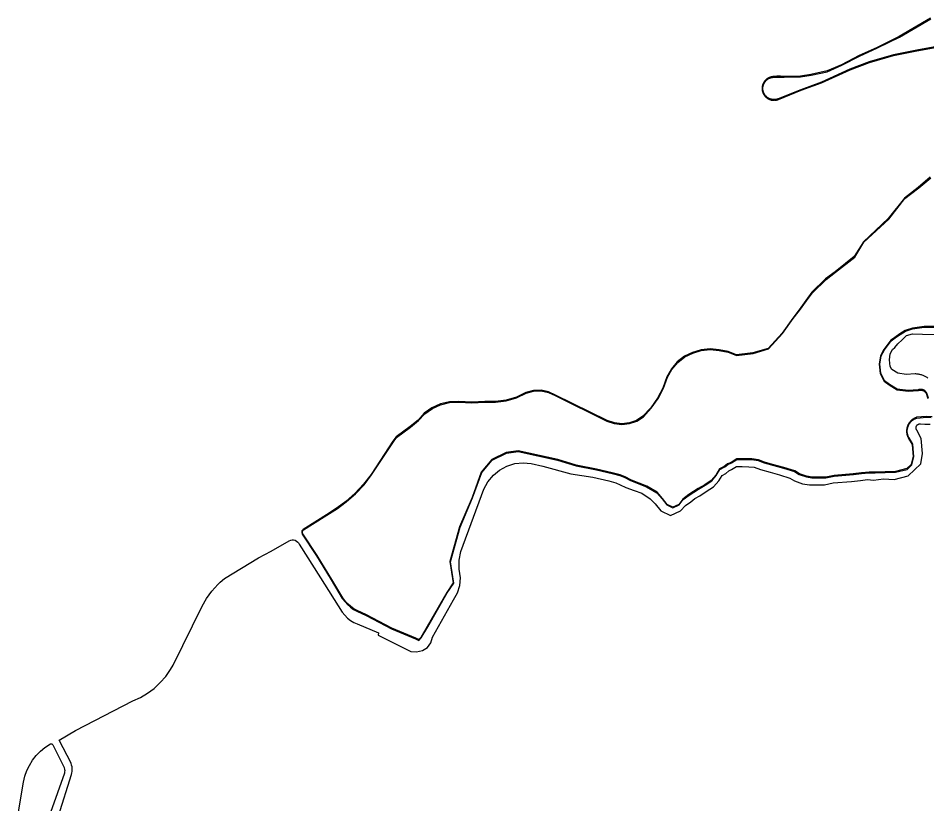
# Model space of a CAD drawing. Header units: millimetres. Extents: x 676447 to 689606, y 7455628 to 7463967.
# Drawn here: x 676681 to 677736, y 7459371 to 7460285 of the extents above; entities that cross this region are included whole.
import ezdxf

# ---------------------------------------------------------------- set-up
doc = ezdxf.new("R2010")
doc.units = ezdxf.units.MM
doc.header["$LTSCALE"] = 0.1
doc.header["$MEASUREMENT"] = 0
doc.layers.add('MUB_MEIOFIO', color=7, linetype='Continuous')
doc.layers.add('MUB_QUADRAS', color=7, linetype='Continuous')

msp = doc.modelspace()

# ---------------------------------------------------------------- linework, layer by layer
at = {"layer": 'MUB_MEIOFIO', "color": 244, "linetype": 'Continuous'}
for points in [[(677739.4, 7460284.8), (677703.3, 7460263.5), (677677.6, 7460250.9), (677656.7, 7460241.5), (677636.2, 7460230.8), (677619.5, 7460223.5), (677600.7, 7460219.4), (677588.5, 7460217.4), (677569.8, 7460217), (677567.6, 7460217.1), (677565.4, 7460217.3), (677563.2, 7460217.3), (677561, 7460217.3), (677558.8, 7460217.1), (677556.5, 7460217), (677556.1, 7460216.9), (677555.6, 7460216.8), (677555.1, 7460216.8), (677554.7, 7460216.7), (677554.2, 7460216.5), (677553.7, 7460216.4), (677553.3, 7460216.2), (677552.8, 7460216.1), (677552.4, 7460215.9), (677552, 7460215.7), (677551.5, 7460215.5), (677551.1, 7460215.3), (677550.7, 7460215), (677550.3, 7460214.8), (677549.9, 7460214.5), (677549.5, 7460214.2), (677549.1, 7460213.9), (677548.8, 7460213.6), (677548.4, 7460213.3), (677548.1, 7460212.9), (677547.8, 7460212.6), (677547.4, 7460212.2), (677547.1, 7460211.9), (677546.8, 7460211.5), (677546.6, 7460211.1), (677546.3, 7460210.7), (677546, 7460210.3), (677545.8, 7460209.9), (677545.6, 7460209.5), (677545.4, 7460209), (677545.2, 7460208.6), (677545, 7460208.2), (677544.8, 7460207.7), (677544.7, 7460207.3), (677544.6, 7460206.8), (677544.4, 7460206.3), (677544.3, 7460205.9), (677544.3, 7460205.4), (677544.2, 7460204.9), (677544.1, 7460204.4), (677544.1, 7460204), (677544.1, 7460203.5), (677544.1, 7460203), (677544.1, 7460202.5), (677544.1, 7460202.1), (677544.2, 7460201.6), (677544.3, 7460201.1), (677544.3, 7460200.6), (677544.4, 7460200.2), (677544.6, 7460199.7), (677544.7, 7460199.3), (677544.8, 7460198.8), (677545, 7460198.3), (677545.2, 7460197.9), (677545.4, 7460197.5), (677545.6, 7460197), (677545.8, 7460196.6), (677546, 7460196.2), (677546.3, 7460195.8), (677546.5, 7460195.4), (677546.8, 7460195), (677547.1, 7460194.6), (677547.4, 7460194.3), (677547.7, 7460193.9), (677548.1, 7460193.6), (677548.4, 7460193.2), (677548.8, 7460192.9), (677549.1, 7460192.6), (677549.5, 7460192.3), (677549.9, 7460192), (677550.3, 7460191.7), (677550.7, 7460191.5), (677551.1, 7460191.2), (677551.5, 7460191), (677551.9, 7460190.8), (677552.4, 7460190.6), (677552.8, 7460190.4), (677553.3, 7460190.2), (677553.7, 7460190.1), (677554.2, 7460190), (677554.6, 7460189.8), (677555.1, 7460189.7), (677555.6, 7460189.6), (677556, 7460189.6), (677556.5, 7460189.5), (677557, 7460189.5), (677557.5, 7460189.5), (677557.9, 7460189.4), (677558.4, 7460189.5), (677558.9, 7460189.5), (677559.4, 7460189.5), (677559.9, 7460189.6), (677560.3, 7460189.7), (677560.8, 7460189.8), (677561.3, 7460189.9), (677561.7, 7460190), (677562.2, 7460190.1), (677562.6, 7460190.3), (677563.1, 7460190.5), (677589.3, 7460201.1), (677613.1, 7460209.7), (677646.3, 7460224.8), (677668.7, 7460233.4), (677696.5, 7460241.6), (677723.7, 7460246.9), (677755.7, 7460252.6)], [(677739.3, 7460100.3), (677725.3, 7460088.3), (677709.2, 7460076), (677690.4, 7460052.1), (677661.6, 7460025.1), (677650.9, 7460007.9), (677628.9, 7459990.4), (677617.8, 7459982.2), (677601.8, 7459966.5), (677594.7, 7459957), (677587, 7459946), (677579.6, 7459936.4), (677567.3, 7459919.2), (677551.1, 7459901.4), (677533.4, 7459896.2), (677514.5, 7459893.8), (677504.7, 7459897.8), (677494.2, 7459899.8), (677483.8, 7459900.8), (677473.3, 7459899.8), (677463.2, 7459896.7), (677453.8, 7459892.2), (677445.6, 7459885.6), (677438.8, 7459877.5), (677433.6, 7459868.3), (677428.9, 7459855.3), (677422.6, 7459843.4), (677414.8, 7459832.5), (677405.7, 7459822.6), (677398.3, 7459817.7), (677390, 7459814.8), (677381.3, 7459813.8), (677372.6, 7459814.8), (677364.2, 7459817.7), (677304.3, 7459847.2), (677296.3, 7459850.8), (677287.6, 7459852.8), (677278.6, 7459852.3), (677270, 7459850.3), (677258.8, 7459844.7), (677246.9, 7459841.3), (677234.7, 7459839.8), (677222.2, 7459839.8), (677207.1, 7459838.8), (677191.9, 7459839.8), (677181.2, 7459839.3), (677170.7, 7459836.8), (677160.9, 7459832.2), (677152, 7459826.1), (677144.7, 7459818.1), (677135.4, 7459810.6), (677119.4, 7459798.6), (677115.6, 7459793.5), (677090.2, 7459755), (677081.5, 7459743.5), (677071.7, 7459733.1), (677060.9, 7459723.6), (677050.9, 7459716.2), (677038.6, 7459708.2), (677011.3, 7459691.1), (677010, 7459689.3), (677009.7, 7459687.4), (677010.3, 7459685.7), (677026.8, 7459660.6), (677043.8, 7459632.6), (677056.8, 7459611), (677060, 7459607), (677062.9, 7459603.9), (677066.2, 7459600.9), (677069.8, 7459598.3), (677073.6, 7459596.3), (677084.6, 7459591.3), (677113.8, 7459575.8), (677141.8, 7459564), (677145.7, 7459562.3), (677148.4, 7459565.1), (677155.9, 7459578.1), (677178.7, 7459617.5), (677186.4, 7459628.8), (677182.4, 7459653.6), (677193.5, 7459693.8), (677208.1, 7459727.9), (677218.6, 7459757.1), (677230.7, 7459771.7), (677247.2, 7459779.8), (677261, 7459781.7), (677306.7, 7459771.5), (677328.1, 7459765.1), (677351.8, 7459760.3), (677370.1, 7459756.2), (677379, 7459753.8), (677384.6, 7459751.4), (677391.3, 7459747.8), (677401.1, 7459744), (677409.8, 7459740.6), (677421.7, 7459733.6), (677428, 7459726.7), (677433.3, 7459719.5), (677440.6, 7459716.1), (677447.9, 7459719.5), (677452.6, 7459725.7), (677459.5, 7459730.9), (677464.7, 7459734.4), (677470.4, 7459738), (677477.9, 7459742.4), (677485.6, 7459747.5), (677490.9, 7459753.7), (677495, 7459760.8), (677500.6, 7459763.7), (677504.4, 7459766.7), (677508.4, 7459768.3), (677514.8, 7459772.2), (677523.4, 7459772.2), (677532, 7459772.2), (677539.6, 7459771.3), (677546.5, 7459768.6), (677557.5, 7459765.5), (677569, 7459762.2), (677581.6, 7459758.4), (677587.1, 7459755.1), (677595.4, 7459752.2), (677601.9, 7459751), (677609.2, 7459751), (677618.2, 7459751), (677627.7, 7459753.1), (677650, 7459754.9), (677659.6, 7459756), (677668.2, 7459756.7), (677675.1, 7459756.7), (677686.9, 7459757.4), (677698.9, 7459757.7), (677712.5, 7459760.9), (677717.9, 7459766.2), (677720, 7459775.6), (677719, 7459790.2), (677714.6, 7459797.3), (677714.4, 7459797.8), (677714.1, 7459798.3), (677713.9, 7459798.8), (677713.7, 7459799.3), (677713.5, 7459799.8), (677713.3, 7459800.3), (677713.2, 7459800.9), (677713, 7459801.4), (677712.9, 7459801.9), (677712.8, 7459802.5), (677712.7, 7459803), (677712.6, 7459803.5), (677712.6, 7459804.1), (677712.5, 7459804.6), (677712.5, 7459805.2), (677712.5, 7459805.7), (677712.6, 7459806.3), (677712.6, 7459806.8), (677712.7, 7459807.4), (677712.7, 7459807.9), (677712.8, 7459808.5), (677713, 7459809), (677713.1, 7459809.5), (677713.3, 7459810), (677713.4, 7459810.6), (677713.6, 7459811.1), (677713.8, 7459811.6), (677714, 7459812.1), (677714.3, 7459812.6), (677714.5, 7459813.1), (677714.8, 7459813.5), (677715.1, 7459814), (677715.4, 7459814.4), (677715.7, 7459814.9), (677716.1, 7459815.3), (677716.4, 7459815.7), (677716.8, 7459816.2), (677717.2, 7459816.5), (677717.6, 7459816.9), (677718, 7459817.3), (677718.4, 7459817.6), (677718.8, 7459818), (677719.3, 7459818.3), (677719.7, 7459818.6), (677720.2, 7459818.9), (677720.7, 7459819.2), (677721.1, 7459819.4), (677721.6, 7459819.7), (677722.1, 7459819.9), (677722.6, 7459820.1), (677723.2, 7459820.3), (677723.6, 7459820.5), (677734.7, 7459821.3), (677740.3, 7459821.1)], [(677737.2, 7459843.4), (677735.9, 7459847), (677735.9, 7459847.2), (677735.9, 7459847.5), (677735.8, 7459847.8), (677735.7, 7459848), (677735.6, 7459848.3), (677735.6, 7459848.5), (677735.5, 7459848.8), (677735.3, 7459849.1), (677735.2, 7459849.3), (677735.1, 7459849.6), (677735, 7459849.8), (677734.8, 7459850), (677734.7, 7459850.3), (677734.5, 7459850.5), (677734.4, 7459850.7), (677734.2, 7459850.9), (677734, 7459851.1), (677733.8, 7459851.3), (677733.6, 7459851.5), (677733.4, 7459851.7), (677733.2, 7459851.9), (677733, 7459852.1), (677732.8, 7459852.3), (677732.6, 7459852.4), (677732.3, 7459852.6), (677732.1, 7459852.7), (677731.8, 7459852.8), (677731.6, 7459853), (677731.4, 7459853.1), (677731.1, 7459853.2), (677730.8, 7459853.3), (677730.6, 7459853.4), (677730.3, 7459853.5), (677730, 7459853.5), (677729.8, 7459853.6), (677729.5, 7459853.7), (677729.2, 7459853.7), (677729, 7459853.7), (677728.7, 7459853.8), (677728.4, 7459853.8), (677728.1, 7459853.8), (677727.9, 7459853.8), (677727.6, 7459853.8), (677727.3, 7459853.8), (677727, 7459853.7), (677726.8, 7459853.7), (677726.5, 7459853.6), (677726.2, 7459853.6), (677725.9, 7459853.5), (677725.7, 7459853.4), (677725.4, 7459853.3), (677725.2, 7459853.2), (677725, 7459853.2), (677713.7, 7459852.4), (677700.9, 7459854.1), (677692.1, 7459859.5), (677686.2, 7459863.8), (677682, 7459872.5), (677680.7, 7459883), (677682.3, 7459892.6), (677686.1, 7459899.7), (677689.4, 7459904.3), (677694, 7459910.2), (677698.6, 7459913.5), (677704.2, 7459917.6), (677710.4, 7459921.3), (677718.7, 7459924.2), (677732, 7459926.1), (677747.1, 7459925.8)]]:
    msp.add_lwpolyline(points, dxfattribs=at)
at = {"layer": 'MUB_QUADRAS', "linetype": 'Continuous'}
for points in [[(677755.5, 7460253.4), (677723.5, 7460247.7), (677696.4, 7460242.4), (677668.5, 7460234.2), (677646, 7460225.6), (677612.8, 7460210.4), (677589, 7460201.8), (677562.8, 7460191.2), (677562.4, 7460191), (677561.9, 7460190.9), (677561.5, 7460190.8), (677561.1, 7460190.6), (677560.6, 7460190.5), (677560.2, 7460190.4), (677559.7, 7460190.4), (677559.3, 7460190.3), (677558.8, 7460190.3), (677558.4, 7460190.3), (677557.9, 7460190.2), (677557.5, 7460190.3), (677557, 7460190.3), (677556.6, 7460190.3), (677556.1, 7460190.4), (677555.7, 7460190.4), (677555.3, 7460190.5), (677554.8, 7460190.6), (677554.4, 7460190.7), (677554, 7460190.9), (677553.5, 7460191), (677553.1, 7460191.2), (677552.7, 7460191.3), (677552.3, 7460191.5), (677551.9, 7460191.7), (677551.5, 7460191.9), (677551.1, 7460192.2), (677550.7, 7460192.4), (677550.3, 7460192.7), (677550, 7460192.9), (677549.6, 7460193.2), (677549.3, 7460193.5), (677549, 7460193.8), (677548.6, 7460194.1), (677548.3, 7460194.4), (677548, 7460194.8), (677547.7, 7460195.1), (677547.5, 7460195.5), (677547.2, 7460195.8), (677546.9, 7460196.2), (677546.7, 7460196.6), (677546.5, 7460197), (677546.3, 7460197.4), (677546.1, 7460197.8), (677545.9, 7460198.2), (677545.7, 7460198.6), (677545.6, 7460199.1), (677545.4, 7460199.5), (677545.3, 7460199.9), (677545.2, 7460200.4), (677545.1, 7460200.8), (677545, 7460201.2), (677545, 7460201.7), (677544.9, 7460202.1), (677544.9, 7460202.6), (677544.9, 7460203), (677544.9, 7460203.5), (677544.9, 7460203.9), (677544.9, 7460204.4), (677545, 7460204.8), (677545.1, 7460205.3), (677545.1, 7460205.7), (677545.2, 7460206.2), (677545.3, 7460206.6), (677545.5, 7460207), (677545.6, 7460207.5), (677545.7, 7460207.9), (677545.9, 7460208.3), (677546.1, 7460208.7), (677546.3, 7460209.1), (677546.5, 7460209.5), (677546.7, 7460209.9), (677547, 7460210.3), (677547.2, 7460210.7), (677547.5, 7460211), (677547.8, 7460211.4), (677548, 7460211.7), (677548.3, 7460212.1), (677548.7, 7460212.4), (677549, 7460212.7), (677549.3, 7460213), (677549.7, 7460213.3), (677550, 7460213.6), (677550.4, 7460213.8), (677550.7, 7460214.1), (677551.1, 7460214.3), (677551.5, 7460214.6), (677551.9, 7460214.8), (677552.3, 7460215), (677552.7, 7460215.2), (677553.1, 7460215.3), (677553.6, 7460215.5), (677554, 7460215.6), (677554.4, 7460215.8), (677554.9, 7460215.9), (677555.3, 7460216), (677555.7, 7460216.1), (677556.2, 7460216.1), (677556.6, 7460216.2), (677558.8, 7460216.3), (677561, 7460216.5), (677563.2, 7460216.5), (677565.4, 7460216.5), (677567.6, 7460216.3), (677569.7, 7460216.2), (677588.6, 7460216.6), (677600.9, 7460218.6), (677619.7, 7460222.7), (677636.5, 7460230.1), (677657, 7460240.7), (677677.9, 7460250.2), (677703.7, 7460262.8), (677739.8, 7460284.1)], [(677741.5, 7459821.9), (677734.7, 7459822.1), (677723.4, 7459821.3), (677722.9, 7459821.1), (677722.3, 7459820.9), (677721.8, 7459820.7), (677721.3, 7459820.4), (677720.8, 7459820.2), (677720.3, 7459819.9), (677719.8, 7459819.6), (677719.3, 7459819.3), (677718.8, 7459819), (677718.3, 7459818.6), (677717.9, 7459818.3), (677717.5, 7459817.9), (677717, 7459817.5), (677716.6, 7459817.1), (677716.2, 7459816.7), (677715.8, 7459816.3), (677715.5, 7459815.8), (677715.1, 7459815.4), (677714.8, 7459814.9), (677714.4, 7459814.4), (677714.1, 7459813.9), (677713.8, 7459813.4), (677713.6, 7459812.9), (677713.3, 7459812.4), (677713.1, 7459811.9), (677712.9, 7459811.4), (677712.7, 7459810.8), (677712.5, 7459810.3), (677712.3, 7459809.7), (677712.2, 7459809.2), (677712.1, 7459808.6), (677712, 7459808), (677711.9, 7459807.5), (677711.8, 7459806.9), (677711.8, 7459806.3), (677711.7, 7459805.8), (677711.7, 7459805.2), (677711.7, 7459804.6), (677711.8, 7459804), (677711.8, 7459803.5), (677711.9, 7459802.9), (677712, 7459802.3), (677712.1, 7459801.8), (677712.2, 7459801.2), (677712.4, 7459800.6), (677712.6, 7459800.1), (677712.7, 7459799.5), (677712.9, 7459799), (677713.2, 7459798.5), (677713.4, 7459798), (677713.7, 7459797.4), (677714, 7459796.9), (677718.2, 7459789.9), (677719.2, 7459775.6), (677717.2, 7459766.6), (677712.1, 7459761.7), (677698.8, 7459758.5), (677686.8, 7459758.2), (677675.1, 7459757.5), (677668.2, 7459757.5), (677659.6, 7459756.8), (677649.9, 7459755.7), (677627.5, 7459753.9), (677618.1, 7459751.8), (677609.2, 7459751.8), (677602, 7459751.8), (677595.6, 7459753), (677587.4, 7459755.8), (677581.9, 7459759.1), (677569.2, 7459763), (677557.7, 7459766.2), (677546.8, 7459769.4), (677539.8, 7459772.1), (677532, 7459773), (677523.4, 7459773), (677514.6, 7459773), (677508.1, 7459769), (677504, 7459767.4), (677500.2, 7459764.3), (677494.5, 7459761.4), (677490.3, 7459754.1), (677485, 7459748.1), (677477.5, 7459743), (677470, 7459738.7), (677464.3, 7459735.1), (677459, 7459731.6), (677452, 7459726.3), (677447.3, 7459720.2), (677440.6, 7459717), (677433.8, 7459720.2), (677428.6, 7459727.2), (677422.2, 7459734.3), (677410.1, 7459741.3), (677401.4, 7459744.8), (677391.7, 7459748.6), (677385, 7459752.1), (677379.2, 7459754.5), (677370.2, 7459756.9), (677352, 7459761.1), (677328.3, 7459765.9), (677306.9, 7459772.2), (677261, 7459782.5), (677247, 7459780.6), (677230.2, 7459772.3), (677217.9, 7459757.5), (677207.4, 7459728.2), (677192.8, 7459694.1), (677181.6, 7459653.7), (677185.5, 7459629), (677178, 7459617.9), (677155.2, 7459578.5), (677147.8, 7459565.6), (677145.5, 7459563.3), (677142.1, 7459564.7), (677114.2, 7459576.5), (677085, 7459592), (677073.9, 7459597), (677070.3, 7459599), (677066.8, 7459601.5), (677063.5, 7459604.5), (677060.6, 7459607.5), (677057.5, 7459611.5), (677044.5, 7459633), (677027.5, 7459661), (677011, 7459686), (677010.6, 7459687.5), (677010.8, 7459689), (677011.9, 7459690.5), (677039, 7459707.5), (677051.4, 7459715.5), (677061.4, 7459723), (677072.3, 7459732.5), (677082.1, 7459743), (677090.8, 7459754.5), (677116.3, 7459793), (677119.9, 7459798), (677135.9, 7459810), (677145.3, 7459817.5), (677152.6, 7459825.5), (677161.3, 7459831.5), (677170.9, 7459836), (677181.3, 7459838.5), (677191.9, 7459839), (677207.1, 7459838), (677222.3, 7459839), (677234.8, 7459839), (677247.1, 7459840.5), (677259.1, 7459844), (677270.3, 7459849.5), (677278.8, 7459851.5), (677287.5, 7459852), (677296, 7459850), (677303.9, 7459846.5), (677363.9, 7459817), (677372.4, 7459814), (677381.3, 7459813), (677390.2, 7459814), (677398.6, 7459817), (677406.2, 7459822), (677415.4, 7459832), (677423.3, 7459843), (677429.6, 7459855), (677434.4, 7459868), (677439.4, 7459877), (677446.2, 7459885), (677454.3, 7459891.5), (677463.5, 7459896), (677473.4, 7459899), (677483.8, 7459900), (677494.1, 7459899), (677504.5, 7459897), (677514.4, 7459893), (677533.5, 7459895.4), (677551.5, 7459900.7), (677567.9, 7459918.7), (677580.2, 7459935.9), (677587.6, 7459945.5), (677595.4, 7459956.5), (677602.4, 7459966), (677618.4, 7459981.5), (677629.4, 7459989.7), (677651.5, 7460007.3), (677662.2, 7460024.6), (677691, 7460051.6), (677709.8, 7460075.4), (677725.8, 7460087.7), (677739.7, 7460099.6)], [(677747.2, 7459926.6), (677732, 7459926.9), (677718.5, 7459925), (677710, 7459922), (677703.8, 7459918.2), (677698.1, 7459914.1), (677693.4, 7459910.8), (677688.7, 7459904.8), (677685.4, 7459900.1), (677681.5, 7459892.9), (677679.9, 7459883), (677681.2, 7459872.3), (677685.6, 7459863.3), (677691.7, 7459858.9), (677700.7, 7459853.4), (677713.7, 7459851.6), (677725.2, 7459852.4), (677725.5, 7459852.5), (677725.7, 7459852.6), (677725.9, 7459852.7), (677726.2, 7459852.7), (677726.4, 7459852.8), (677726.6, 7459852.8), (677726.9, 7459852.9), (677727.1, 7459852.9), (677727.4, 7459853), (677727.6, 7459853), (677727.9, 7459853), (677728.1, 7459853), (677728.4, 7459853), (677728.6, 7459853), (677728.9, 7459852.9), (677729.1, 7459852.9), (677729.4, 7459852.9), (677729.6, 7459852.8), (677729.9, 7459852.8), (677730.1, 7459852.7), (677730.3, 7459852.6), (677730.6, 7459852.5), (677730.8, 7459852.5), (677731, 7459852.4), (677731.2, 7459852.3), (677731.5, 7459852.1), (677731.7, 7459852), (677731.9, 7459851.9), (677732.1, 7459851.8), (677732.3, 7459851.6), (677732.5, 7459851.5), (677732.7, 7459851.3), (677732.9, 7459851.1), (677733.1, 7459851), (677733.2, 7459850.8), (677733.4, 7459850.6), (677733.6, 7459850.4), (677733.7, 7459850.2), (677733.9, 7459850), (677734, 7459849.8), (677734.2, 7459849.6), (677734.3, 7459849.4), (677734.4, 7459849.2), (677734.5, 7459849), (677734.6, 7459848.7), (677734.7, 7459848.5), (677734.8, 7459848.3), (677734.9, 7459848), (677735, 7459847.8), (677735, 7459847.6), (677735.1, 7459847.3), (677735.1, 7459847.1), (677735.2, 7459846.8), (677736.4, 7459843.2)], [(677736.5, 7459866.9), (677735.7, 7459867.4), (677734.9, 7459867.9), (677734.1, 7459868.4), (677733.3, 7459868.8), (677732.5, 7459869.2), (677731.6, 7459869.6), (677730.8, 7459870), (677729.9, 7459870.3), (677729, 7459870.6), (677728.1, 7459870.8), (677727.2, 7459871), (677726.3, 7459871.2), (677725.4, 7459871.4), (677724.5, 7459871.5), (677723.6, 7459871.6), (677722.6, 7459871.7), (677721.7, 7459871.7), (677711.3, 7459871), (677701.4, 7459872.4), (677694.7, 7459876.9), (677692.6, 7459880.5), (677691.9, 7459888.2), (677692.8, 7459895), (677695.3, 7459899.9), (677698, 7459902.4), (677701.6, 7459906.7), (677706.6, 7459911.2), (677711.7, 7459916.2), (677718.5, 7459918.4), (677730.3, 7459917.8), (677744.1, 7459917.5)], [(676727.4, 7459358.5), (676742.4, 7459406.5), (676742.9, 7459408.5), (676743.3, 7459410), (676743.4, 7459412), (676743.3, 7459414), (676743.1, 7459415.5), (676742.6, 7459417.5), (676742, 7459419.5), (676728.3, 7459446.5), (676747.3, 7459457.5), (676813.8, 7459492), (676822.4, 7459496), (676830.8, 7459501), (676838.4, 7459506.5), (676845.5, 7459513.5), (676851.8, 7459520.5), (676857.4, 7459528.5), (676860.4, 7459533.5), (676894.1, 7459602), (676899.3, 7459611), (676905.3, 7459619.5), (676912.3, 7459627), (676915.2, 7459630), (676919.9, 7459634), (676959.5, 7459658), (676974.4, 7459666), (676995.3, 7459678), (676996.9, 7459678.5), (676998.6, 7459679), (677000.3, 7459679), (677002, 7459678.5), (677003.6, 7459677.5), (677005, 7459676.5), (677006.1, 7459675.5), (677006.8, 7459674), (677031.5, 7459635), (677056.5, 7459595), (677059.6, 7459591.5), (677062.8, 7459588), (677066.3, 7459585.5), (677070.1, 7459583), (677074, 7459581.5), (677098.8, 7459571), (677098.3, 7459568.5), (677136.4, 7459549.5), (677143.1, 7459549), (677149.8, 7459550.5), (677155.5, 7459554), (677159.5, 7459559.5), (677161.4, 7459566), (677185.9, 7459609.5), (677190.6, 7459617.5), (677193.3, 7459626), (677193.8, 7459635), (677192.3, 7459645), (677192.4, 7459655.5), (677194.3, 7459665.5), (677221.1, 7459738), (677225.7, 7459746.5), (677232.2, 7459754), (677239.3, 7459760), (677247.8, 7459764.5), (677257, 7459767.5), (677266.6, 7459768.5), (677276.2, 7459767.5), (677289.7, 7459764.5), (677321.9, 7459755.5), (677347.5, 7459751.9), (677366, 7459747.6), (677374.1, 7459745.4), (677379.5, 7459742.9), (677385.8, 7459739.9), (677395.5, 7459736.3), (677404.3, 7459733.1), (677414.2, 7459726.6), (677419.9, 7459721), (677426.4, 7459712.9), (677437.9, 7459707.2), (677449.2, 7459712.6), (677455.3, 7459718.9), (677461.2, 7459723.2), (677466, 7459727.1), (677471.8, 7459730.2), (677479, 7459735.2), (677487.6, 7459740.6), (677493.9, 7459747.6), (677497.8, 7459753.9), (677502.1, 7459755.9), (677505.4, 7459759.3), (677508.6, 7459760.7), (677514.2, 7459764.3), (677520.8, 7459764.3), (677528.7, 7459764), (677535, 7459763.4), (677542, 7459760.9), (677553.3, 7459757.7), (677564.4, 7459754.6), (677576.3, 7459750.8), (677581.5, 7459747.6), (677591, 7459744.2), (677598.9, 7459742.9), (677607, 7459742.9), (677616.5, 7459742.9), (677626.4, 7459745.1), (677647.9, 7459746.7), (677658.1, 7459748.1), (677666.4, 7459749), (677673.2, 7459748.5), (677684.9, 7459749.9), (677697.3, 7459749), (677713.4, 7459753.5), (677728.3, 7459767.2), (677730.1, 7459779.2), (677728.7, 7459796.8), (677724.2, 7459805.8), (677724.1, 7459805.9), (677724, 7459806), (677723.9, 7459806.1), (677723.8, 7459806.3), (677723.7, 7459806.4), (677723.6, 7459806.5), (677723.5, 7459806.7), (677723.4, 7459806.8), (677723.4, 7459806.9), (677723.3, 7459807.1), (677723.2, 7459807.2), (677723.1, 7459807.3), (677723.1, 7459807.5), (677723, 7459807.6), (677723, 7459807.8), (677722.9, 7459807.9), (677722.9, 7459808.1), (677722.9, 7459808.3), (677722.8, 7459808.4), (677722.8, 7459808.6), (677722.8, 7459808.7), (677722.8, 7459808.9), (677722.8, 7459809), (677722.8, 7459809.2), (677722.8, 7459809.4), (677722.8, 7459809.5), (677722.8, 7459809.7), (677722.8, 7459809.8), (677722.9, 7459810), (677722.9, 7459810.1), (677722.9, 7459810.3), (677723, 7459810.4), (677723, 7459810.6), (677723.1, 7459810.7), (677723.1, 7459810.9), (677723.2, 7459811), (677723.3, 7459811.2), (677723.3, 7459811.3), (677723.4, 7459811.5), (677723.5, 7459811.6), (677723.6, 7459811.7), (677723.7, 7459811.9), (677723.8, 7459812), (677723.9, 7459812.1), (677724, 7459812.2), (677724.1, 7459812.3), (677724.2, 7459812.4), (677724.3, 7459812.6), (677724.4, 7459812.7), (677724.6, 7459812.8), (677724.7, 7459812.9), (677724.8, 7459812.9), (677725, 7459813), (677725.1, 7459813.1), (677725.2, 7459813.2), (677725.4, 7459813.3), (677725.5, 7459813.3), (677725.7, 7459813.4), (677725.8, 7459813.4), (677726, 7459813.5), (677726.1, 7459813.5), (677726.3, 7459813.6), (677726.4, 7459813.6), (677726.6, 7459813.6), (677726.7, 7459813.7), (677726.9, 7459813.7), (677727, 7459813.7), (677727.2, 7459813.7), (677727.4, 7459813.7), (677727.5, 7459813.7), (677727.7, 7459813.7), (677727.8, 7459813.7), (677732.8, 7459813.5), (677739.1, 7459813.2)], [(676680.6, 7459360.5), (676686.2, 7459393.5), (676686.8, 7459397.5), (676688.4, 7459404.5), (676690.8, 7459411), (676693.8, 7459417), (676697.4, 7459423), (676701.6, 7459428.5), (676706.4, 7459433.5), (676711.7, 7459438), (676718.1, 7459442), (676719.8, 7459442), (676721, 7459441), (676733.9, 7459414.5), (676734.4, 7459412.5), (676734.6, 7459411), (676734.5, 7459409.5), (676734.2, 7459408), (676718.1, 7459362.5)]]:
    msp.add_lwpolyline(points, dxfattribs=at)

doc.saveas('drawing.dxf')
